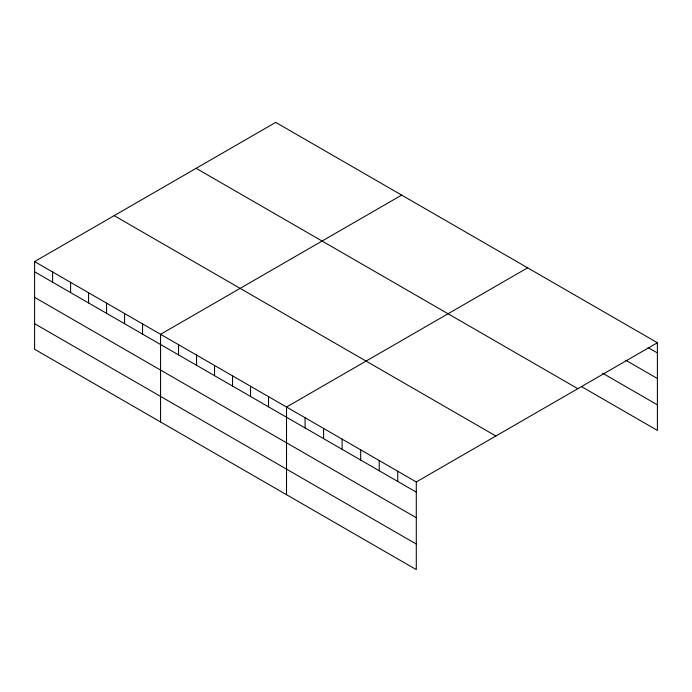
<?xml version="1.0" encoding="UTF-8"?>
<svg xmlns="http://www.w3.org/2000/svg" width="692" height="692" viewBox="0 0 692 692"><rect width="100%" height="100%" fill="white"/><g stroke="black" fill="none" stroke-linecap="round" stroke-linejoin="round"><path stroke-width="1.04" d="M34.6 261.585L416.29 481.952L416.29 569.62L34.6 349.252L34.6 261.585L275.71 122.38L657.4 342.748L657.4 430.415L581.392 386.534M401.663 195.101L160.561 334.305L160.561 421.973M527.624 267.821L286.514 407.026L286.514 494.693M416.29 481.952L657.4 342.748M648.127 347.6L657.4 352.946M625.879 360.316L657.4 378.515M602.706 373.273L657.4 404.855M196.139 168.32L577.837 388.688M114.163 215.644L495.861 436.012M34.6 271.783L416.29 492.15M34.6 297.344L416.29 517.72M34.6 323.683L416.29 544.05M397.753 471.252L397.753 481.45M379.216 460.543L379.216 470.742M360.67 449.843L360.67 460.042M342.133 439.135L342.133 449.342M323.596 428.435L323.596 438.633M305.06 417.726L305.06 427.933M268.522 396.637L268.522 406.835M250.53 386.248L250.53 396.447M232.538 375.86L232.538 386.058M214.537 365.471L214.537 375.67M196.545 355.082L196.545 365.281M178.553 344.694L178.553 354.892M142.561 323.917L142.561 334.115M124.569 313.528L124.569 323.726M106.577 303.139L106.577 313.338M88.585 292.751L88.585 302.949M70.584 282.362L70.584 292.56M52.592 271.973L52.592 282.172"/></g></svg>
